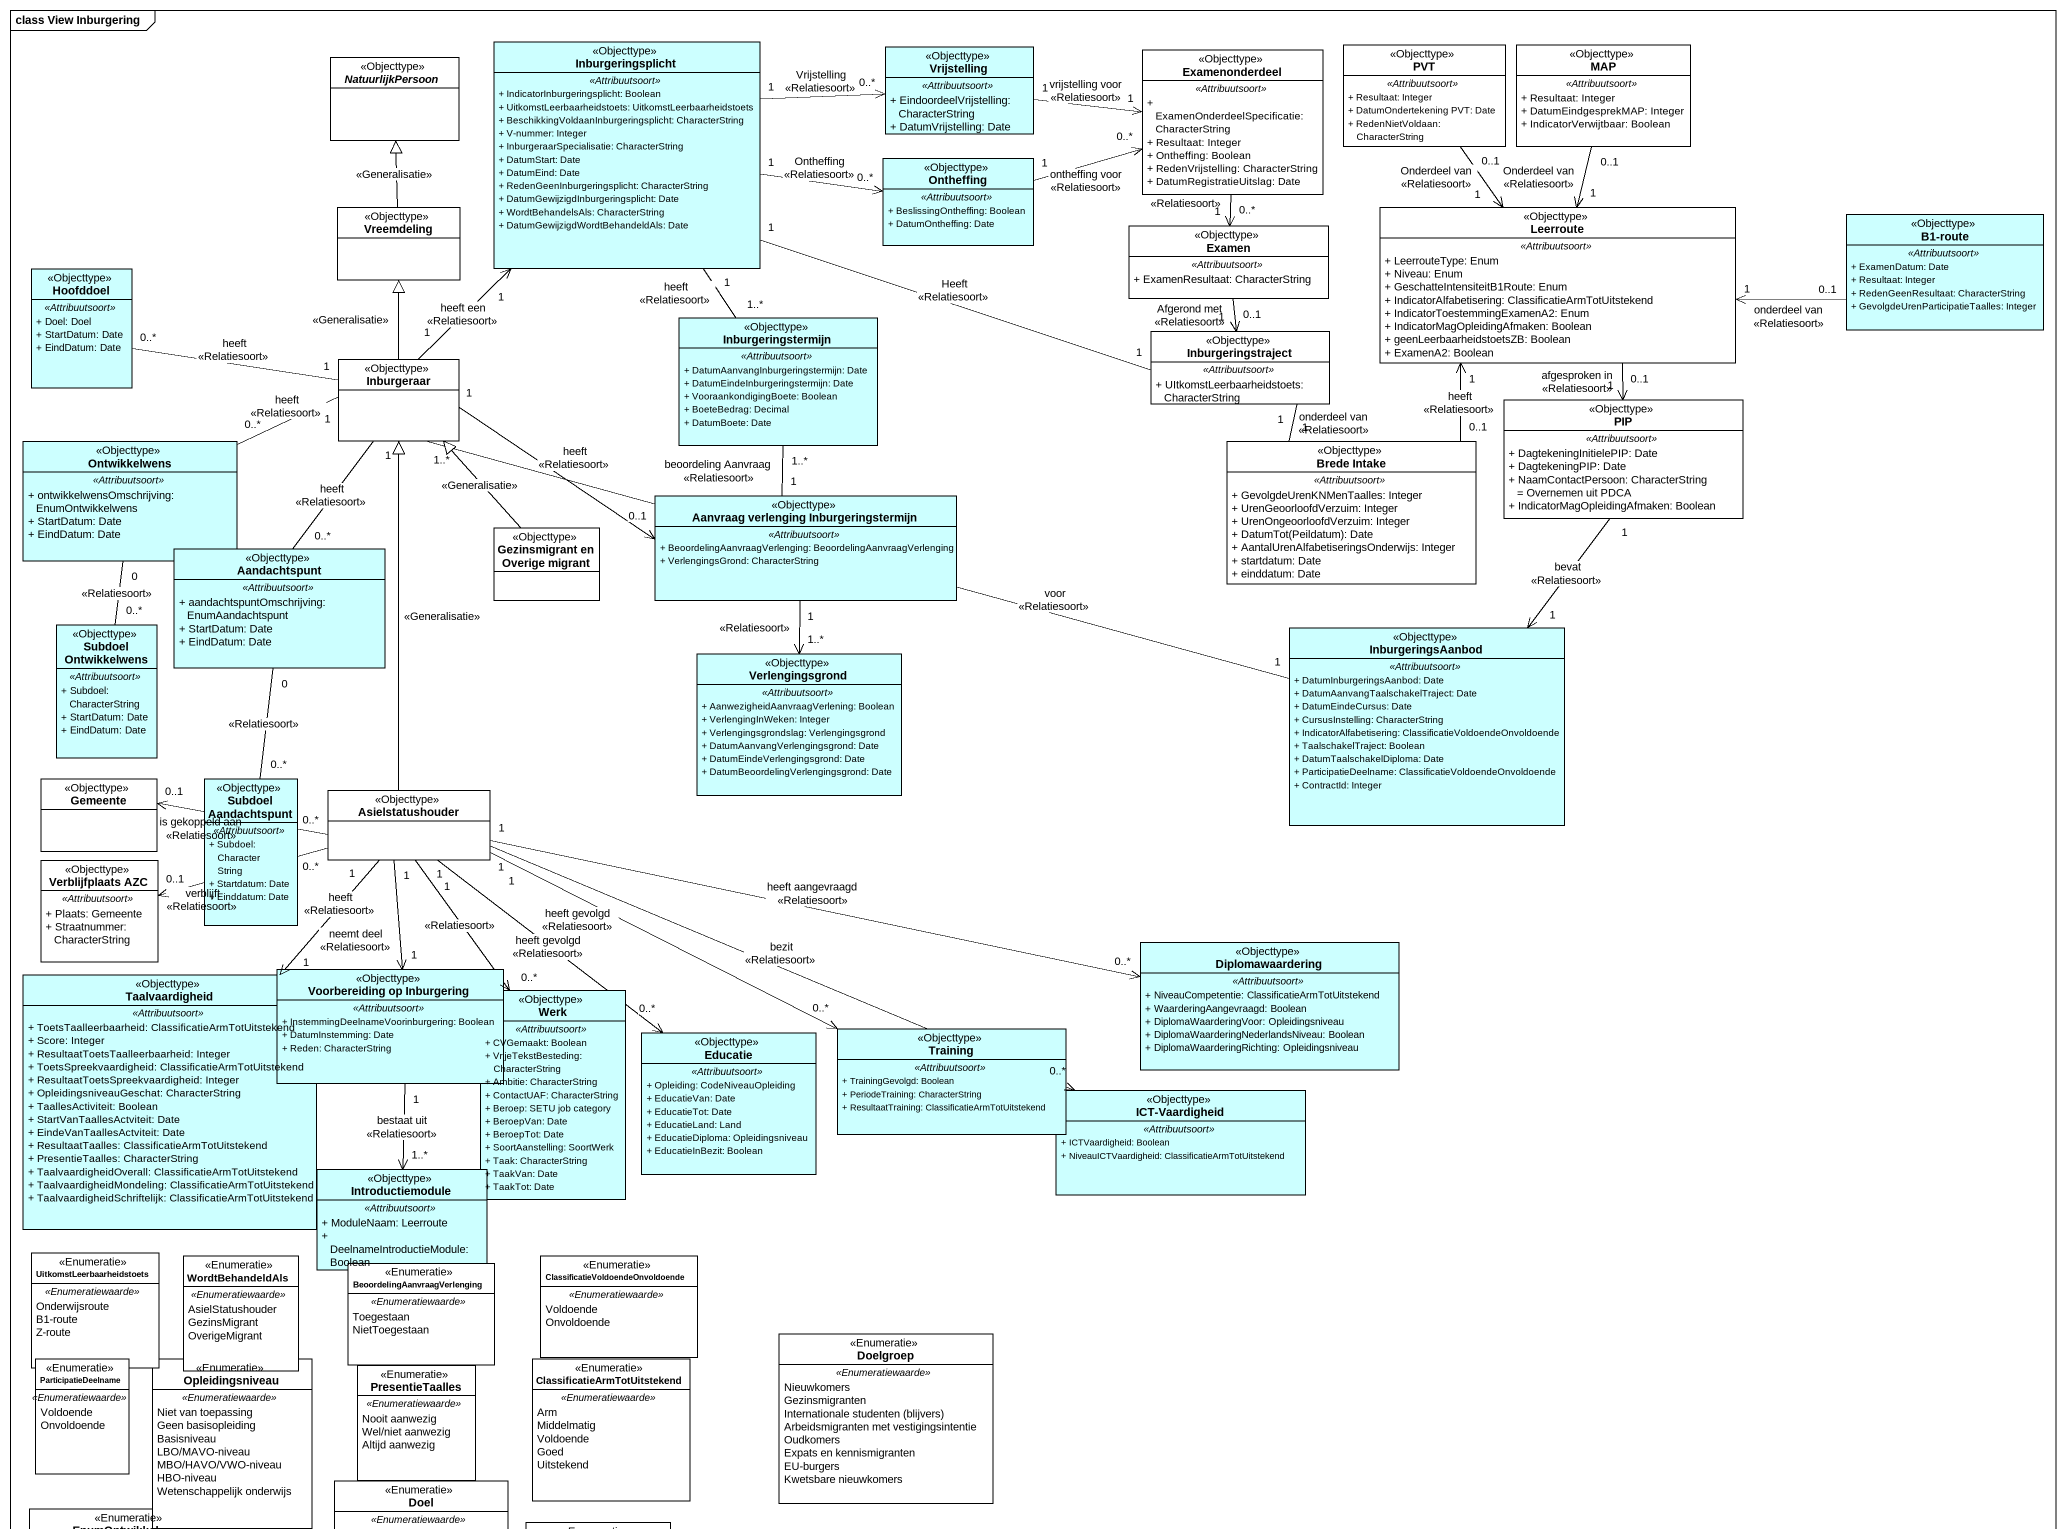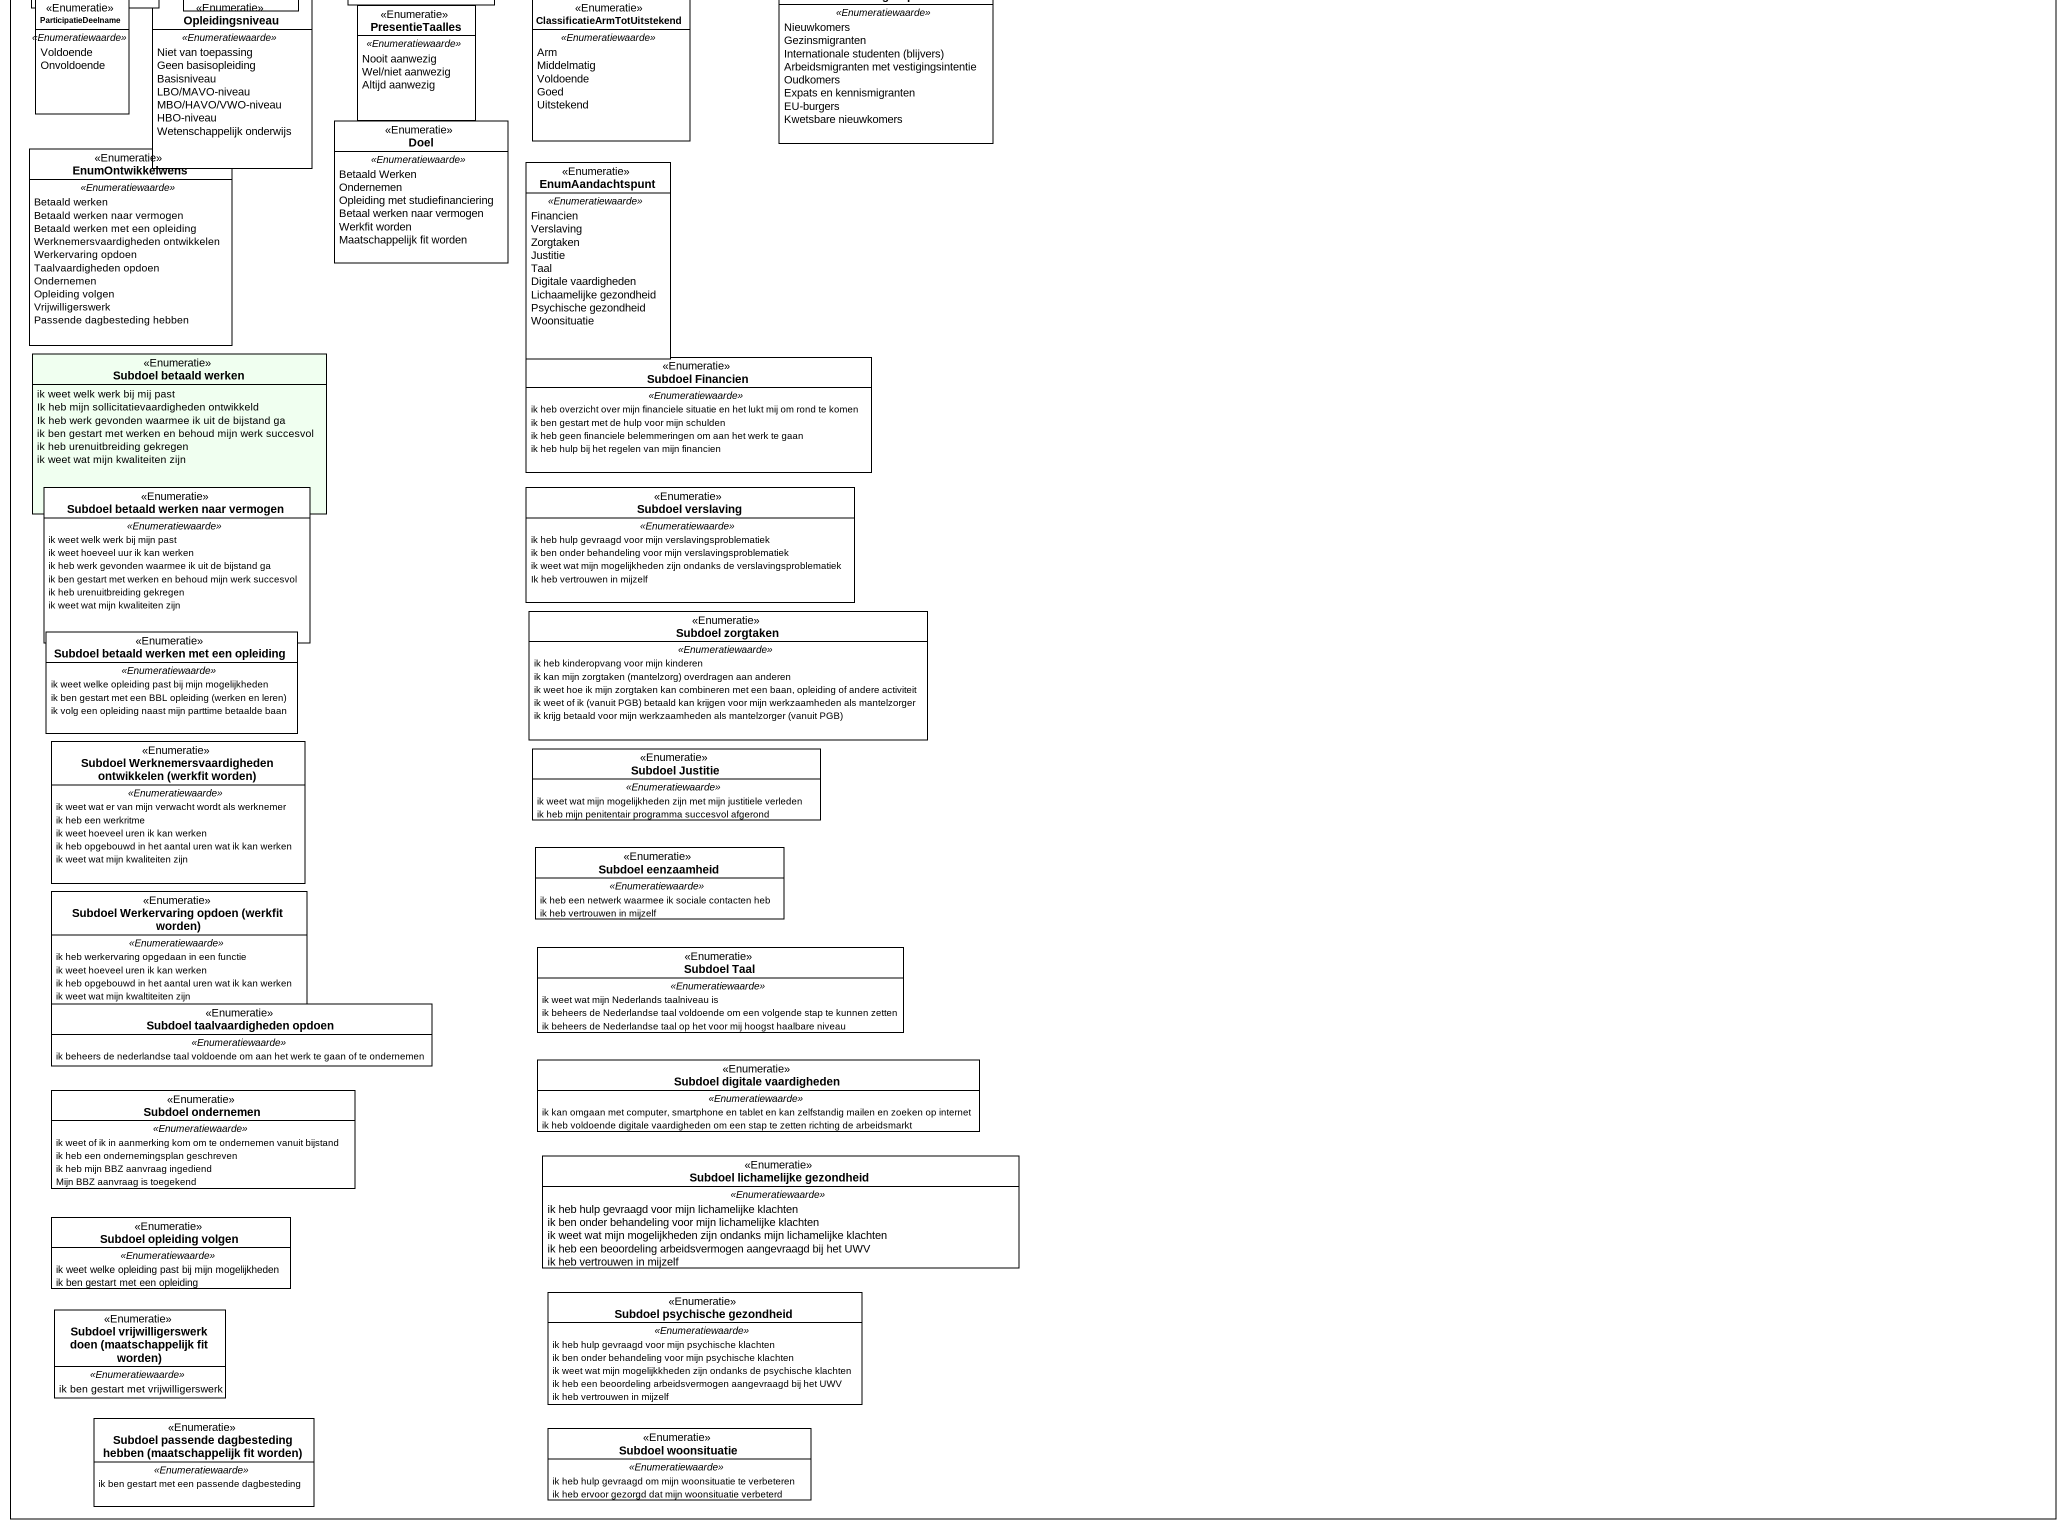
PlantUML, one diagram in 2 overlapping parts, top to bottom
@startuml
mainframe class View Inburgering
hide circle
hide empty members
skinparam classAttributeIconSize 0
class Inburgeringsplicht <<Objecttype>> #CCFFFF {
  .. <<Attribuutsoort>> ..
  + IndicatorInburgeringsplicht: Boolean
  + UitkomstLeerbaarheidstoets: UitkomstLeerbaarheidstoets
  + BeschikkingVoldaanInburgeringsplicht: CharacterString
  + V-nummer: Integer
  + InburgeraarSpecialisatie: CharacterString
  + DatumStart: Date
  + DatumEind: Date
  + RedenGeenInburgeringsplicht: CharacterString
  + DatumGewijzigdInburgeringsplicht: Date
  + WordtBehandelsAls: CharacterString
  + DatumGewijzigdWordtBehandeldAls: Date
}
class Vrijstelling <<Objecttype>> #CCFFFF {
  .. <<Attribuutsoort>> ..
  + EindoordeelVrijstelling: CharacterString
  + DatumVrijstelling: Date
}
class Examenonderdeel <<Objecttype>> {
  .. <<Attribuutsoort>> ..
  + ExamenOnderdeelSpecificatie: CharacterString
  + Resultaat: Integer
  + Ontheffing: Boolean
  + RedenVrijstelling: CharacterString
  + DatumRegistratieUitslag: Date
}
class PVT <<Objecttype>> {
  .. <<Attribuutsoort>> ..
  + Resultaat: Integer
  + DatumOndertekening PVT: Date
  + RedenNietVoldaan: CharacterString
}
class "MAP" as MAP_ <<Objecttype>> {
  .. <<Attribuutsoort>> ..
  + Resultaat: Integer
  + DatumEindgesprekMAP: Integer
  + IndicatorVerwijtbaar: Boolean
}
abstract class NatuurlijkPersoon <<Objecttype>>
class Ontheffing <<Objecttype>> #CCFFFF {
  .. <<Attribuutsoort>> ..
  + BeslissingOntheffing: Boolean
  + DatumOntheffing: Date
}
class Vreemdeling <<Objecttype>>
class Examen <<Objecttype>> {
  .. <<Attribuutsoort>> ..
  + ExamenResultaat: CharacterString
}
class Leerroute <<Objecttype>> {
  .. <<Attribuutsoort>> ..
  + LeerrouteType: Enum
  + Niveau: Enum
  + GeschatteIntensiteitB1Route: Enum
  + IndicatorAlfabetisering: ClassificatieArmTotUitstekend
  + IndicatorToestemmingExamenA2: Enum
  + IndicatorMagOpleidingAfmaken: Boolean
  + geenLeerbaarheidstoetsZB: Boolean
  + ExamenA2: Boolean
}
class "B1-route" as B1_route <<Objecttype>> #CCFFFF {
  .. <<Attribuutsoort>> ..
  + ExamenDatum: Date
  + Resultaat: Integer
  + RedenGeenResultaat: CharacterString
  + GevolgdeUrenParticipatieTaalles: Integer
}
class Hoofddoel <<Objecttype>> #CCFFFF {
  .. <<Attribuutsoort>> ..
  + Doel: Doel
  + StartDatum: Date
  + EindDatum: Date
}
class Inburgeringstermijn <<Objecttype>> #CCFFFF {
  .. <<Attribuutsoort>> ..
  + DatumAanvangInburgeringstermijn: Date
  + DatumEindeInburgeringstermijn: Date
  + VooraankondigingBoete: Boolean
  + BoeteBedrag: Decimal
  + DatumBoete: Date
}
class Inburgeringstraject <<Objecttype>> {
  .. <<Attribuutsoort>> ..
  + UItkomstLeerbaarheidstoets: CharacterString
}
class Inburgeraar <<Objecttype>>
class PIP <<Objecttype>> {
  .. <<Attribuutsoort>> ..
  + DagtekeningInitielePIP: Date
  + DagtekeningPIP: Date
  + NaamContactPersoon: CharacterString = Overnemen uit PDCA
  + IndicatorMagOpleidingAfmaken: Boolean
}
class Ontwikkelwens <<Objecttype>> #CCFFFF {
  .. <<Attribuutsoort>> ..
  + ontwikkelwensOmschrijving: EnumOntwikkelwens
  + StartDatum: Date
  + EindDatum: Date
}
class "Brede Intake" as Brede_Intake <<Objecttype>> {
  .. <<Attribuutsoort>> ..
  + GevolgdeUrenKNMenTaalles: Integer
  + UrenGeoorloofdVerzuim: Integer
  + UrenOngeoorloofdVerzuim: Integer
  {field} + DatumTot(Peildatum): Date
  + AantalUrenAlfabetiseringsOnderwijs: Integer
  + startdatum: Date
  + einddatum: Date
}
class "Aanvraag verlenging Inburgeringstermijn" as Aanvraag_verlenging <<Objecttype>> #CCFFFF {
  .. <<Attribuutsoort>> ..
  + BeoordelingAanvraagVerlenging: BeoordelingAanvraagVerlenging
  + VerlengingsGrond: CharacterString
}
class Aandachtspunt <<Objecttype>> #CCFFFF {
  .. <<Attribuutsoort>> ..
  + aandachtspuntOmschrijving: EnumAandachtspunt
  + StartDatum: Date
  + EindDatum: Date
}
class "Gezinsmigrant en Overige migrant" as Gezinsmigrant_en_Overige <<Objecttype>>
class "Subdoel Ontwikkelwens" as Subdoel_Ontwikkelwens <<Objecttype>> #CCFFFF {
  .. <<Attribuutsoort>> ..
  + Subdoel: CharacterString
  + StartDatum: Date
  + EindDatum: Date
}
class Verlengingsgrond <<Objecttype>> #CCFFFF {
  .. <<Attribuutsoort>> ..
  + AanwezigheidAanvraagVerlening: Boolean
  + VerlengingInWeken: Integer
  + Verlengingsgrondslag: Verlengingsgrond
  + DatumAanvangVerlengingsgrond: Date
  + DatumEindeVerlengingsgrond: Date
  + DatumBeoordelingVerlengingsgrond: Date
}
class InburgeringsAanbod <<Objecttype>> #CCFFFF {
  .. <<Attribuutsoort>> ..
  + DatumInburgeringsAanbod: Date
  + DatumAanvangTaalschakelTraject: Date
  + DatumEindeCursus: Date
  + CursusInstelling: CharacterString
  + IndicatorAlfabetisering: ClassificatieVoldoendeOnvoldoende
  + TaalschakelTraject: Boolean
  + DatumTaalschakelDiploma: Date
  + ParticipatieDeelname: ClassificatieVoldoendeOnvoldoende
  + ContractId: Integer
}
class Gemeente <<Objecttype>>
class "Subdoel Aandachtspunt" as Subdoel_Aandachtspunt <<Objecttype>> #CCFFFF {
  .. <<Attribuutsoort>> ..
  + Subdoel: CharacterString
  + Startdatum: Date
  + Einddatum: Date
}
class Asielstatushouder <<Objecttype>>
class "Verblijfplaats AZC" as Verblijfplaats_AZC <<Objecttype>> {
  .. <<Attribuutsoort>> ..
  + Plaats: Gemeente
  + Straatnummer: CharacterString
}
class Diplomawaardering <<Objecttype>> #CCFFFF {
  .. <<Attribuutsoort>> ..
  + NiveauCompetentie: ClassificatieArmTotUitstekend
  + WaarderingAangevraagd: Boolean
  + DiplomaWaarderingVoor: Opleidingsniveau
  + DiplomaWaarderingNederlandsNiveau: Boolean
  + DiplomaWaarderingRichting: Opleidingsniveau
}
class Taalvaardigheid <<Objecttype>> #CCFFFF {
  .. <<Attribuutsoort>> ..
  + ToetsTaalleerbaarheid: ClassificatieArmTotUitstekend
  + Score: Integer
  + ResultaatToetsTaalleerbaarheid: Integer
  + ToetsSpreekvaardigheid: ClassificatieArmTotUitstekend
  + ResultaatToetsSpreekvaardigheid: Integer
  + OpleidingsniveauGeschat: CharacterString
  + TaallesActiviteit: Boolean
  + StartVanTaallesActviteit: Date
  + EindeVanTaallesActviteit: Date
  + ResultaatTaalles: ClassificatieArmTotUitstekend
  + PresentieTaalles: CharacterString
  + TaalvaardigheidOverall: ClassificatieArmTotUitstekend
  + TaalvaardigheidMondeling: ClassificatieArmTotUitstekend
  + TaalvaardigheidSchriftelijk: ClassificatieArmTotUitstekend
}
class "Voorbereiding op Inburgering" as Voorbereiding_op_Inburgering <<Objecttype>> #CCFFFF {
  .. <<Attribuutsoort>> ..
  + InstemmingDeelnameVoorinburgering: Boolean
  + DatumInstemming: Date
  + Reden: CharacterString
}
class Werk <<Objecttype>> #CCFFFF {
  .. <<Attribuutsoort>> ..
  + CVGemaakt: Boolean
  + VrijeTekstBesteding: CharacterString
  + Ambitie: CharacterString
  + ContactUAF: CharacterString
  + Beroep: SETU job category
  + BeroepVan: Date
  + BeroepTot: Date
  + SoortAanstelling: SoortWerk
  + Taak: CharacterString
  + TaakVan: Date
  + TaakTot: Date
}
class Educatie <<Objecttype>> #CCFFFF {
  .. <<Attribuutsoort>> ..
  + Opleiding: CodeNiveauOpleiding
  + EducatieVan: Date
  + EducatieTot: Date
  + EducatieLand: Land
  + EducatieDiploma: Opleidingsniveau
  + EducatieInBezit: Boolean
}
class Training <<Objecttype>> #CCFFFF {
  .. <<Attribuutsoort>> ..
  + TrainingGevolgd: Boolean
  + PeriodeTraining: CharacterString
  + ResultaatTraining: ClassificatieArmTotUitstekend
}
class "ICT-Vaardigheid" as ICT_Vaardigheid <<Objecttype>> #CCFFFF {
  .. <<Attribuutsoort>> ..
  + ICTVaardigheid: Boolean
  + NiveauICTVaardigheid: ClassificatieArmTotUitstekend
}
class Introductiemodule <<Objecttype>> #CCFFFF {
  .. <<Attribuutsoort>> ..
  + ModuleNaam: Leerroute
  + DeelnameIntroductieModule: Boolean
}
enum UitkomstLeerbaarheidstoets <<Enumeratie>> {
  .. <<Enumeratiewaarde>> ..
  Onderwijsroute
  B1-route
  Z-route
}
enum WordtBehandeldAls <<Enumeratie>> {
  .. <<Enumeratiewaarde>> ..
  AsielStatushouder
  GezinsMigrant
  OverigeMigrant
}
enum "BeoordelingAanvraagVerlenging" as BeoordelingAanvraagVerlengin <<Enumeratie>> {
  .. <<Enumeratiewaarde>> ..
  Toegestaan
  NietToegestaan
}
enum "ClassificatieVoldoendeOnvoldoende" as ClassificatieVoldoendeOnvold <<Enumeratie>> {
  .. <<Enumeratiewaarde>> ..
  Voldoende
  Onvoldoende
}
enum ParticipatieDeelname <<Enumeratie>> {
  .. <<Enumeratiewaarde>> ..
  Voldoende
  Onvoldoende
}
enum Opleidingsniveau <<Enumeratie>> {
  .. <<Enumeratiewaarde>> ..
  Niet van toepassing
  Geen basisopleiding
  Basisniveau
  LBO/MAVO-niveau
  MBO/HAVO/VWO-niveau
  HBO-niveau
  Wetenschappelijk onderwijs
}
enum PresentieTaalles <<Enumeratie>> {
  .. <<Enumeratiewaarde>> ..
  Nooit aanwezig
  Wel/niet aanwezig
  Altijd aanwezig
}
enum "ClassificatieArmTotUitstekend" as ClassificatieArmTotUitsteken <<Enumeratie>> {
  .. <<Enumeratiewaarde>> ..
  Arm
  Middelmatig
  Voldoende
  Goed
  Uitstekend
}
enum Doelgroep <<Enumeratie>> {
  .. <<Enumeratiewaarde>> ..
  Nieuwkomers
  Gezinsmigranten
  {field} Internationale studenten (blijvers)
  Arbeidsmigranten met vestigingsintentie
  Oudkomers
  Expats en kennismigranten
  EU-burgers
  Kwetsbare nieuwkomers
}
enum EnumOntwikkelwens <<Enumeratie>> {
  .. <<Enumeratiewaarde>> ..
  Betaald werken
  Betaald werken naar vermogen
  Betaald werken met een opleiding
  Werknemersvaardigheden ontwikkelen
  Werkervaring opdoen
  Taalvaardigheden opdoen
  Ondernemen
  Opleiding volgen
  Vrijwilligerswerk
  Passende dagbesteding hebben
}
enum Doel <<Enumeratie>> {
  .. <<Enumeratiewaarde>> ..
  Betaald Werken
  Ondernemen
  Opleiding met studiefinanciering
  Betaal werken naar vermogen
  Werkfit worden
  Maatschappelijk fit worden
}
enum EnumAandachtspunt <<Enumeratie>> {
  .. <<Enumeratiewaarde>> ..
  Financien
  Verslaving
  Zorgtaken
  Justitie
  Taal
  Digitale vaardigheden
  Lichaamelijke gezondheid
  Psychische gezondheid
  Woonsituatie
}
enum "Subdoel betaald werken" as Subdoel_betaald_werken <<Enumeratie>> #F0FFF0 {
  ik weet welk werk bij mij past
  Ik heb mijn sollicitatievaardigheden ontwikkeld
  Ik heb werk gevonden waarmee ik uit de bijstand ga
  ik ben gestart met werken en behoud mijn werk succesvol
  ik heb urenuitbreiding gekregen
  ik weet wat mijn kwaliteiten zijn
}
enum "Subdoel Financien" as Subdoel_Financien <<Enumeratie>> {
  .. <<Enumeratiewaarde>> ..
  ik heb overzicht over mijn financiele situatie en het lukt mij om rond te komen
  ik ben gestart met de hulp voor mijn schulden
  ik heb geen financiele belemmeringen om aan het werk te gaan
  ik heb hulp bij het regelen van mijn financien
}
enum "Subdoel betaald werken naar vermogen" as Subdoel_betaald_werken_naar <<Enumeratie>> {
  .. <<Enumeratiewaarde>> ..
  ik weet welk werk bij mijn past
  ik weet hoeveel uur ik kan werken
  ik heb werk gevonden waarmee ik uit de bijstand ga
  ik ben gestart met werken en behoud mijn werk succesvol
  ik heb urenuitbreiding gekregen
  ik weet wat mijn kwaliteiten zijn
}
enum "Subdoel verslaving" as Subdoel_verslaving <<Enumeratie>> {
  .. <<Enumeratiewaarde>> ..
  ik heb hulp gevraagd voor mijn verslavingsproblematiek
  ik ben onder behandeling voor mijn verslavingsproblematiek
  ik weet wat mijn mogelijkheden zijn ondanks de verslavingsproblematiek
  Ik heb vertrouwen in mijzelf
}
enum "Subdoel zorgtaken" as Subdoel_zorgtaken <<Enumeratie>> {
  .. <<Enumeratiewaarde>> ..
  ik heb kinderopvang voor mijn kinderen
  {field} ik kan mijn zorgtaken (mantelzorg) overdragen aan anderen
  ik weet hoe ik mijn zorgtaken kan combineren met een baan, opleiding of andere activiteit
  {field} ik weet of ik (vanuit PGB) betaald kan krijgen voor mijn werkzaamheden als mantelzorger
  {field} ik krijg betaald voor mijn werkzaamheden als mantelzorger (vanuit PGB)
}
enum "Subdoel betaald werken met een opleiding" as Subdoel_betaald_werken_met <<Enumeratie>> {
  .. <<Enumeratiewaarde>> ..
  ik weet welke opleiding past bij mijn mogelijkheden
  {field} ik ben gestart met een BBL opleiding (werken en leren)
  ik volg een opleiding naast mijn parttime betaalde baan
}
enum "Subdoel Werknemersvaardigheden ontwikkelen (werkfit worden)" as Subdoel_Werknemersvaardighed <<Enumeratie>> {
  .. <<Enumeratiewaarde>> ..
  ik weet wat er van mijn verwacht wordt als werknemer
  ik heb een werkritme
  ik weet hoeveel uren ik kan werken
  ik heb opgebouwd in het aantal uren wat ik kan werken
  ik weet wat mijn kwaliteiten zijn
}
enum "Subdoel Justitie" as Subdoel_Justitie <<Enumeratie>> {
  .. <<Enumeratiewaarde>> ..
  ik weet wat mijn mogelijkheden zijn met mijn justitiele verleden
  ik heb mijn penitentair programma succesvol afgerond
}
enum "Subdoel eenzaamheid" as Subdoel_eenzaamheid <<Enumeratie>> {
  .. <<Enumeratiewaarde>> ..
  ik heb een netwerk waarmee ik sociale contacten heb
  ik heb vertrouwen in mijzelf
}
enum "Subdoel Werkervaring opdoen (werkfit worden)" as Subdoel_Werkervaring_opdoen <<Enumeratie>> {
  .. <<Enumeratiewaarde>> ..
  ik heb werkervaring opgedaan in een functie
  ik weet hoeveel uren ik kan werken
  ik heb opgebouwd in het aantal uren wat ik kan werken
  ik weet wat mijn kwaltiteiten zijn
}
enum "Subdoel Taal" as Subdoel_Taal <<Enumeratie>> {
  .. <<Enumeratiewaarde>> ..
  ik weet wat mijn Nederlands taalniveau is
  ik beheers de Nederlandse taal voldoende om een volgende stap te kunnen zetten
  ik beheers de Nederlandse taal op het voor mij hoogst haalbare niveau
}
enum "Subdoel taalvaardigheden opdoen" as Subdoel_taalvaardigheden <<Enumeratie>> {
  .. <<Enumeratiewaarde>> ..
  ik beheers de nederlandse taal voldoende om aan het werk te gaan of te ondernemen
}
enum "Subdoel digitale vaardigheden" as Subdoel_digitale <<Enumeratie>> {
  .. <<Enumeratiewaarde>> ..
  ik kan omgaan met computer, smartphone en tablet en kan zelfstandig mailen en zoeken op internet
  ik heb voldoende digitale vaardigheden om een stap te zetten richting de arbeidsmarkt
}
enum "Subdoel ondernemen" as Subdoel_ondernemen <<Enumeratie>> {
  .. <<Enumeratiewaarde>> ..
  ik weet of ik in aanmerking kom om te ondernemen vanuit bijstand
  ik heb een ondernemingsplan geschreven
  ik heb mijn BBZ aanvraag ingediend
  Mijn BBZ aanvraag is toegekend
}
enum "Subdoel lichamelijke gezondheid" as Subdoel_lichamelijke <<Enumeratie>> {
  .. <<Enumeratiewaarde>> ..
  ik heb hulp gevraagd voor mijn lichamelijke klachten
  ik ben onder behandeling voor mijn lichamelijke klachten
  ik weet wat mijn mogelijkheden zijn ondanks mijn lichamelijke klachten
  ik heb een beoordeling arbeidsvermogen aangevraagd bij het UWV
  ik heb vertrouwen in mijzelf
}
enum "Subdoel opleiding volgen" as Subdoel_opleiding_volgen <<Enumeratie>> {
  .. <<Enumeratiewaarde>> ..
  ik weet welke opleiding past bij mijn mogelijkheden
  ik ben gestart met een opleiding
}
enum "Subdoel vrijwilligerswerk doen (maatschappelijk fit worden)" as Subdoel_vrijwilligerswerk <<Enumeratie>> {
  .. <<Enumeratiewaarde>> ..
  ik ben gestart met vrijwilligerswerk
}
enum "Subdoel psychische gezondheid" as Subdoel_psychische <<Enumeratie>> {
  .. <<Enumeratiewaarde>> ..
  ik heb hulp gevraagd voor mijn psychische klachten
  ik ben onder behandeling voor mijn psychische klachten
  ik weet wat mijn mogelijkkheden zijn ondanks de psychische klachten
  ik heb een beoordeling arbeidsvermogen aangevraagd bij het UWV
  ik heb vertrouwen in mijzelf
}
enum "Subdoel passende dagbesteding hebben (maatschappelijk fit worden)" as Subdoel_passende <<Enumeratie>> {
  .. <<Enumeratiewaarde>> ..
  ik ben gestart met een passende dagbesteding
}
enum "Subdoel woonsituatie" as Subdoel_woonsituatie <<Enumeratie>> {
  .. <<Enumeratiewaarde>> ..
  ik heb hulp gevraagd om mijn woonsituatie te verbeteren
  ik heb ervoor gezorgd dat mijn woonsituatie verbeterd
}
Inburgeringsplicht "1" -right-> "0..*" Vrijstelling : Vrijstelling\n<<Relatiesoort>>
Inburgeringsplicht "1" -right-> "0..*" Ontheffing : Ontheffing\n<<Relatiesoort>>
Inburgeringsplicht "1" -- "1..*" Inburgeringstermijn : heeft\n<<Relatiesoort>>
Vrijstelling "1" -right-> "1" Examenonderdeel : vrijstelling voor\n<<Relatiesoort>>
Examenonderdeel "0..*" --> "1" Examen : <<Relatiesoort>>
PVT "0..1" --> "1" Leerroute : Onderdeel van\n<<Relatiesoort>>
MAP_ "0..1" --> "1" Leerroute : Onderdeel van\n<<Relatiesoort>>
Ontheffing "1" -right-> "0..*" Examenonderdeel : ontheffing voor\n<<Relatiesoort>>
Vreemdeling -up-|> NatuurlijkPersoon : <<Generalisatie>>
Examen "0..1" --> "1" Inburgeringstraject : Afgerond met\n<<Relatiesoort>>
Leerroute "0..1" --> "1" PIP : afgesproken in\n<<Relatiesoort>>
B1_route "0..1" -left-> "1" Leerroute : onderdeel van\n<<Relatiesoort>>
Inburgeringstraject "1" -left- "1" Inburgeringsplicht : Heeft\n<<Relatiesoort>>
Inburgeraar "1" -up-> "1" Inburgeringsplicht : heeft een\n<<Relatiesoort>>
Inburgeraar -up-|> Vreemdeling : <<Generalisatie>>
Inburgeraar "1" -left- "0..*" Hoofddoel : heeft\n<<Relatiesoort>>
Inburgeraar "1" -left- "0..*" Ontwikkelwens : heeft\n<<Relatiesoort>>
Inburgeraar "1" -right-> "0..1" Aanvraag_verlenging : heeft\n<<Relatiesoort>>
Inburgeraar "1" -- "0..*" Aandachtspunt : heeft\n<<Relatiesoort>>
PIP "1" --> "1" InburgeringsAanbod : bevat\n<<Relatiesoort>>
Ontwikkelwens "0" -- "0..*" Subdoel_Ontwikkelwens : <<Relatiesoort>>
Brede_Intake "0..1" -up-> "1" Leerroute : heeft\n<<Relatiesoort>>
Brede_Intake "1" -up- "1" Inburgeringstraject : onderdeel van\n<<Relatiesoort>>
Aanvraag_verlenging "1" -up- "1..*" Inburgeringstermijn : beoordeling Aanvraag\n<<Relatiesoort>>
Aanvraag_verlenging "1" --> "1..*" Verlengingsgrond : <<Relatiesoort>>
Aandachtspunt "0" -- "0..*" Subdoel_Aandachtspunt : <<Relatiesoort>>
Gezinsmigrant_en_Overige -up-|> Inburgeraar : <<Generalisatie>>
InburgeringsAanbod "1" -left- "1..*" Inburgeraar : voor\n<<Relatiesoort>>
Asielstatushouder -up-|> Inburgeraar : <<Generalisatie>>
Asielstatushouder "0..*" -left-> "0..1" Gemeente : is gekoppeld aan\n<<Relatiesoort>>
Asielstatushouder "0..*" -left-> "0..1" Verblijfplaats_AZC : verblijft\n<<Relatiesoort>>
Asielstatushouder "1" -right-> "0..*" Diplomawaardering : heeft aangevraagd\n<<Relatiesoort>>
Asielstatushouder "1" --> "1" Taalvaardigheid : heeft\n<<Relatiesoort>>
Asielstatushouder "1" --> "1" Voorbereiding_op_Inburgering : neemt deel\n<<Relatiesoort>>
Asielstatushouder "1" --> "0..*" Werk : <<Relatiesoort>>
Asielstatushouder "1" --> "0..*" Educatie : heeft gevolgd\n<<Relatiesoort>>
Asielstatushouder "1" -right-> "0..*" Training : heeft gevolgd\n<<Relatiesoort>>
Asielstatushouder "1" -right-> "0..*" ICT_Vaardigheid : bezit\n<<Relatiesoort>>
Voorbereiding_op_Inburgering "1" --> "1..*" Introductiemodule : bestaat uit\n<<Relatiesoort>>
@enduml
